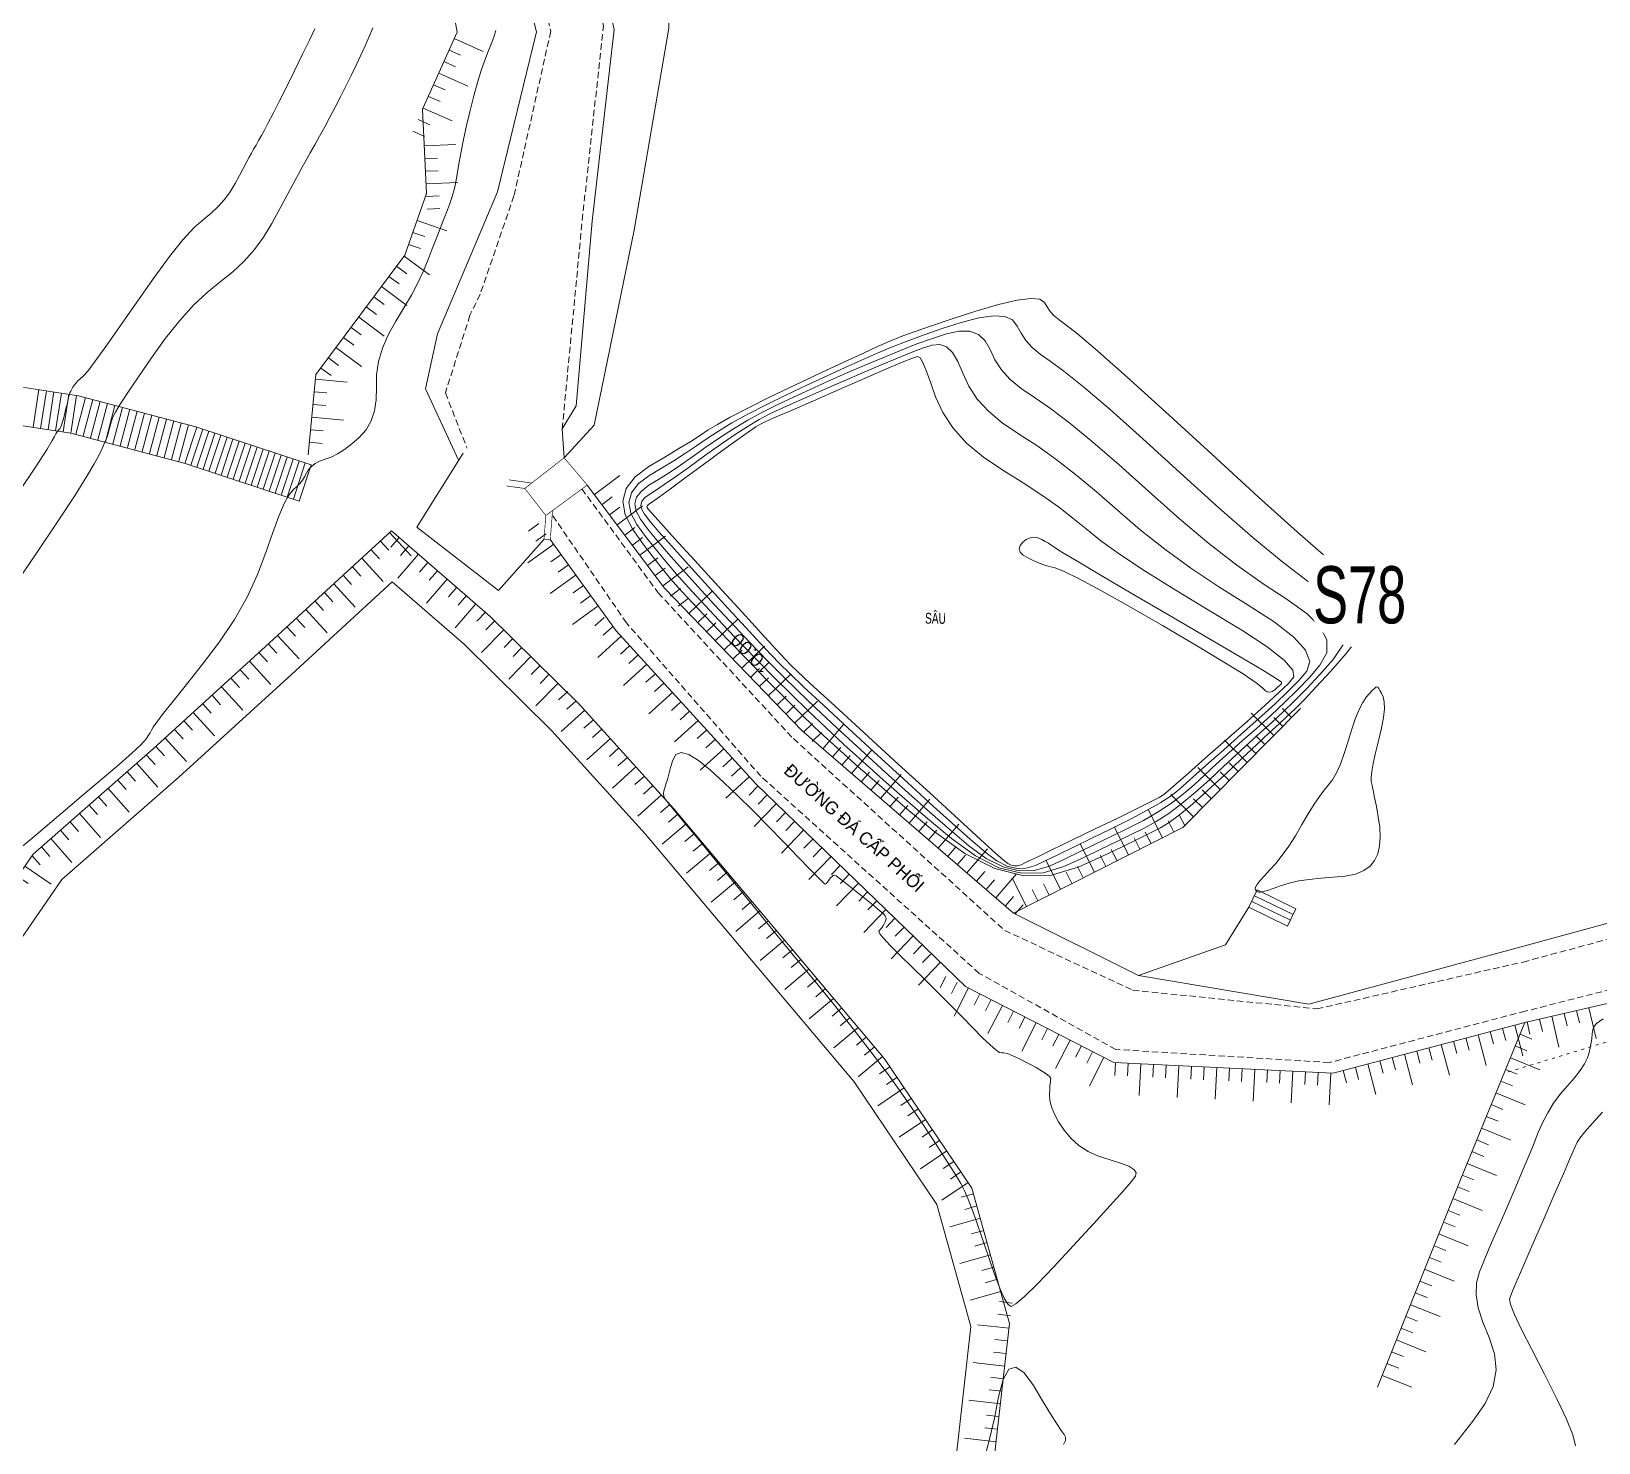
# Model space of a CAD drawing. Header units: inches. Extents: x 496359 to 501064, y 2374078 to 2377203.
# Drawn here: x 498694.6 to 498818.1, y 2376714.7 to 2376825.9 of the extents above; entities that cross this region are included whole.
import ezdxf
from ezdxf.enums import TextEntityAlignment as Align

# ---------------------------------------------------------------- set-up
doc = ezdxf.new("R2010")
doc.units = ezdxf.units.IN
doc.header["$MEASUREMENT"] = 0
doc.linetypes.add('ACAD_ISO03W100', pattern=[30, 12, -18])
doc.linetypes.add('DASHED', pattern=[0.75, 0.5, -0.25])
for name, color, linetype in [('chu', 6, 'Continuous'), ('MANH', 147, 'Continuous'), ('NOI', 2, 'Continuous'), ('tl', 8, 'Continuous')]:
    doc.layers.add(name, color=color, linetype=linetype)
for name, color, linetype, lineweight in [('EG Text2', 7, 'Continuous', 18), ('ISO', 252, 'Continuous', 20), ('LC Net manh', 239, 'Continuous', 5), ('manh1', 67, 'Continuous', 13)]:
    doc.layers.add(name, color=color, linetype=linetype, lineweight=lineweight)
doc.styles.add('EG Hai', font='')
doc.styles.get("Standard").update_dxf_attribs({"font": 'vnsimli.shx', "height": 2})
doc.styles.add('style1', font='')
doc.styles.get('EG Hai').set_extended_font_data('.VnArial NarrowH')
doc.styles.get('style1').set_extended_font_data('.VnAvantH')

# ---------------------------------------------------------------- blocks, each defined once
blk = doc.blocks.new('t2')
at = {"layer": 'tl', "color": 250, "lineweight": 0}
for p, q in [((-2, 0), (-2, -1)), ((-1, 0), (-1, -1)), ((0, 0), (0, -2.5))]:
    blk.add_line(p, q, dxfattribs=at)
blk = doc.blocks.new('t1')
at = {"layer": 'tl', "color": 250, "lineweight": 0}
for p, q in [((0, 0), (0, 2.5)), ((-2, 0), (-2, 1)), ((-1, 0), (-1, 1))]:
    blk.add_line(p, q, dxfattribs=at)
blk = doc.blocks.new('Nền HT mới')
at = {"layer": 'MANH', "color": 31, "linetype": 'DASHED', "lineweight": 0, "elevation": -28.38}
for points in [[(299, 642.9), (303.47, 626.63), (309.25, 604.17), (314.24, 594.73), (327.43, 586.65), (338.65, 576.94), (346.6, 561.47), (350.23, 545.17), (347.33, 532.19), (344.67, 524.45), (343.86, 522.78), (341.92, 516.66), (343.64, 512.3)], [(351.13, 513.82), (351.13, 513.82), (352.71, 530.28), (354.38, 545.57), (350.55, 563.61), (342.14, 579.57), (330.27, 590.22), (318.5, 597.36), (313.23, 606.26), (307.38, 628.61), (303.97, 643.19)], [(352.68, 509.09), (358.7, 500.9), (369.35, 489.41), (386.02, 474.28), (396.11, 469.58), (410.62, 468.11), (426.87, 471.8), (441.33, 475.7), (454.66, 478.61), (467.31, 480.79), (477.19, 479.81), (490.81, 474.83), (494.58, 472.91)], [(491.88, 469.94), (488.74, 470.83), (476.1, 476.05), (467.31, 476.98), (455.53, 475.14), (442.52, 471.86), (427.04, 467.93), (411.59, 463.88), (394.76, 464.91), (384.01, 470.91), (366.79, 486.44), (356.2, 498.53), (350.35, 507.03)]]:
    blk.add_lwpolyline(points, dxfattribs=at)
at = {"layer": 'MANH', "lineweight": 0, "elevation": -28.38}
for points in [[(351.13, 513.82), (352.23, 515.64), (353.49, 530.2), (355.22, 545.32), (351.03, 563.87), (342.59, 580.1), (330.57, 590.83), (319.16, 598.22), (314.41, 605.88), (313.49, 605.83)], [(351.28, 511.55), (353.65, 514.13), (356.8, 529.48), (359.54, 545.41), (359.34, 565.33), (347.51, 583.8), (340.69, 590.73), (333.16, 593.16), (321.77, 599.01), (316.73, 605.57), (314.41, 605.88)], [(342.97, 511.32), (340.35, 516.99), (341.29, 521.32), (346.03, 532.52), (349.11, 545.12), (345.07, 561.02), (337.19, 575.8), (327.11, 584.52), (313.16, 593.72)], [(331.11, 511.78), (331.72, 518.11), (338.73, 527.53), (340.43, 532.37), (340.13, 539.02), (342.84, 545.09), (341.94, 550.19)], [(331.35, 510.98), (322.26, 513.99), (313, 516.44), (297.6, 518.79)], [(309.43, 513.95), (309.88, 516.92)], [(310.02, 513.86), (310.47, 516.83)], [(310.61, 513.77), (311.06, 516.74)], [(311.2, 513.68), (311.66, 516.65)], [(311.8, 513.59), (312.25, 516.56)], [(312.39, 513.5), (312.84, 516.46)], [(330.41, 508.13), (321.4, 511.11), (312.39, 513.5), (297.15, 515.83)], [(312.8, 513.42), (313.56, 516.29)], [(313.38, 513.27), (314.14, 516.14)], [(313.96, 513.12), (314.72, 515.99)], [(314.54, 512.96), (315.3, 515.83)], [(315.12, 512.81), (315.88, 515.68)], [(315.7, 512.65), (316.46, 515.52)], [(316.28, 512.5), (317.04, 515.37)], [(316.86, 512.35), (317.62, 515.22)], [(317.44, 512.19), (318.2, 515.06)], [(318.02, 512.04), (318.78, 514.91)], [(318.6, 511.89), (319.36, 514.76)], [(319.18, 511.73), (319.94, 514.6)], [(319.76, 511.58), (320.52, 514.45)], [(320.34, 511.42), (321.1, 514.29)], [(320.92, 511.27), (321.68, 514.14)], [(322.33, 513.96), (321.39, 511.11)], [(322.81, 513.8), (321.87, 510.96)], [(323.28, 513.65), (322.34, 510.8)], [(323.76, 513.49), (322.82, 510.64)], [(324.23, 513.33), (323.29, 510.49)], [(324.71, 513.18), (323.77, 510.33)], [(325.18, 513.02), (324.24, 510.17)], [(325.66, 512.86), (324.72, 510.01)], [(326.13, 512.71), (325.19, 509.86)], [(351.28, 511.55), (351.13, 513.82)], [(326.61, 512.55), (325.67, 509.7)], [(327.08, 512.39), (326.14, 509.54)], [(327.56, 512.24), (326.61, 509.39)], [(328.03, 512.08), (327.09, 509.23)], [(328.51, 511.92), (327.56, 509.07)], [(328.98, 511.76), (328.04, 508.92)], [(329.46, 511.61), (328.51, 508.76)], [(349.7, 505.14), (346.12, 501.09), (339.68, 506.09), (343.33, 511.9)], [(329.93, 511.45), (328.99, 508.6)], [(330.41, 511.29), (329.46, 508.45)], [(330.88, 511.14), (329.94, 508.29)], [(331.35, 510.98), (330.41, 508.13)], [(409.33, 491.79), (400.05, 482.41), (386.7, 475.66), (370.01, 490.04), (359.19, 501.28), (353.11, 509.4)], [(350.19, 505.1), (355.38, 497.92), (366.41, 485.82), (382.92, 469.88), (394.61, 463.87), (411.9, 463.05), (427, 467.04), (442.96, 470.71), (455.8, 474.26), (467.41, 476.14), (475.74, 475.74), (486.41, 470.95), (489.86, 469.61)], [(494.65, 474.52), (491.28, 475.7), (477.65, 480.54), (467.17, 481.55), (454.41, 479.34), (441.28, 476.96), (426.73, 473.01), (409.99, 468.49), (396.56, 470.74), (386.7, 475.66)], [(405.26, 476.13), (405.92, 477.48)], [(405.7, 477.03), (408.75, 475.54)], [(405.92, 477.48), (408.97, 475.99)], [(405.26, 476.13), (403.42, 473.15), (396.56, 470.74)], [(405.26, 476.13), (408.31, 474.64)], [(405.48, 476.58), (408.53, 475.09)], [(408.31, 474.64), (408.97, 475.99)], [(427, 467.04), (421.96, 454.72), (418.49, 446.04), (415.4, 438.29)]]:
    blk.add_lwpolyline(points, dxfattribs=at)
blk.add_lwpolyline([(348.18, 509.13, 0.05, 0.05, 0), (346.73, 509.33, 0, 0, 0), (343.33, 511.9, 0, 0, 0), (343.64, 512.3, 0, 0, 0), (346.93, 509.81, 0.05, 0.05, 0), (348.72, 509.56, 0.05, 0.05, 0)], format="xyseb", dxfattribs=at)
at = {"layer": 'MANH', "lineweight": 0, "const_width": 0.05, "elevation": -28.38}
for points in [[(349.84, 507), (348.18, 509.13), (351.28, 511.55), (353.11, 509.4), (349.84, 507)], [(349.84, 507), (349.7, 505.14)], [(350.37, 507.39), (350.19, 505.1)], [(349.7, 505.14), (350.19, 505.1)]]:
    blk.add_lwpolyline(points, dxfattribs=at)
at = {"layer": 'MANH', "color": 2, "lineweight": 0, "elevation": -28.38}
for points in [[(303.16, 471.21), (309.43, 480.31), (318.9, 488.61), (327.75, 496.68), (337.67, 505.8), (345.46, 499.05), (352.47, 492.14), (359.93, 483.88), (368.39, 473.85), (376.54, 464.16), (383.43, 453.97), (386.4, 443.31), (385.05, 431.55)], [(305.49, 469.31), (311.69, 478.3), (320.9, 486.37), (329.78, 494.46), (337.73, 501.78), (343.43, 496.84), (350.3, 490.06), (357.67, 481.91), (366.09, 471.92), (374.14, 462.35), (380.67, 452.69), (383.35, 443.07), (382.12, 432.3)]]:
    blk.add_lwpolyline(points, dxfattribs=at)
at = {"layer": 'MANH', "linetype": 'ACAD_ISO03W100', "lineweight": 0, "ltscale": 0.02, "elevation": -28.38}
blk.add_lwpolyline([(485.04, 468.17), (480.23, 470.54), (472.52, 472.61), (467.25, 473.96), (455.77, 472.34), (425.36, 463.03)], dxfattribs=at)
at = {"layer": 'manh1', "color": 1, "lineweight": 0, "elevation": -28.38}
for points in [[(345.91, 545.22), (345.75, 544.71), (345.54, 544.16), (345.3, 543.57), (345.03, 542.89), (344.75, 542.08), (344.46, 541.14), (344.17, 540.08), (343.87, 538.91), (343.59, 537.73), (343.35, 536.65), (343.16, 535.68), (343, 534.84), (342.88, 534.1), (342.77, 533.43), (342.63, 532.78), (342.46, 532.14), (342.25, 531.51), (342.02, 530.88), (341.76, 530.24), (341.49, 529.54), (341.2, 528.8), (340.89, 528.01), (340.57, 527.17), (340.2, 526.28), (339.76, 525.35), (339.25, 524.38), (338.66, 523.36), (338.02, 522.31), (337.42, 521.25), (336.96, 520.19), (336.65, 519.14), (336.5, 518.1), (336.48, 517.08), (336.47, 516.12), (336.34, 515.24), (336.07, 514.45), (335.67, 513.76), (335.13, 513.15), (334.55, 512.64), (333.97, 512.21), (333.43, 511.87), (332.92, 511.61), (332.44, 511.43), (332.01, 511.27), (331.65, 511.09), (331.36, 510.87), (331.14, 510.62), (330.98, 510.34), (330.83, 510.06), (330.66, 509.78), (330.46, 509.52), (330.21, 509.28), (329.93, 509.03), (329.6, 508.63), (329.22, 507.94), (328.8, 506.95), (328.32, 505.66), (327.78, 504.08), (327.12, 502.34), (326.29, 500.57), (325.29, 498.8), (324.11, 497.03), (322.79, 495.28), (321.52, 493.69), (320.48, 492.38), (319.69, 491.39), (319.18, 490.71), (318.9, 490.31), (318.76, 490.08), (318.65, 489.88), (318.52, 489.68), (318.4, 489.48), (318.23, 489.26), (317.89, 488.9), (317.24, 488.29), (316.23, 487.41), (314.88, 486.25), (313.22, 484.84), (311.42, 483.32), (309.66, 481.83), (307.97, 480.4)], [(331.64, 545.37), (331.21, 544.47), (330.67, 543.36), (330.03, 542.06), (329.39, 540.76), (328.82, 539.62), (328.35, 538.68), (327.96, 537.94), (327.66, 537.38), (327.42, 536.95), (327.2, 536.56), (327, 536.2), (326.81, 535.88), (326.65, 535.57), (326.46, 535.24), (326.25, 534.84), (325.99, 534.35), (325.69, 533.79), (325.35, 533.16), (324.96, 532.52), (324.51, 531.91), (324.02, 531.35), (323.47, 530.84), (322.86, 530.34), (322.13, 529.69), (321.24, 528.72), (320.18, 527.41), (318.96, 525.75), (317.59, 523.82), (316.27, 521.9), (315.17, 520.33), (314.32, 519.16), (313.73, 518.38), (313.37, 517.98), (313.14, 517.78), (312.96, 517.61), (312.81, 517.45), (312.68, 517.29), (312.57, 517.12), (312.48, 516.96), (312.4, 516.81), (312.33, 516.66), (312.28, 516.51), (312.24, 516.37), (312.2, 516.2), (312.15, 515.97), (312.08, 515.68), (311.99, 515.33), (311.89, 514.94), (311.79, 514.55), (311.69, 514.23), (311.61, 513.99), (311.53, 513.84), (311.46, 513.75), (311.38, 513.68), (311.3, 513.58), (311.21, 513.43), (311.1, 513.22), (310.94, 512.92), (310.53, 512.23), (309.67, 510.9), (308.33, 508.88)], [(433.14, 459.98), (432.33, 459.09), (431.74, 458.41), (431.35, 457.93), (431.14, 457.61), (430.95, 457.18), (430.59, 456.36), (430.06, 455.12), (429.33, 453.45), (428.45, 451.43), (427.57, 449.4), (426.84, 447.74), (426.31, 446.5), (425.96, 445.68), (425.81, 445.24), (425.88, 444.8), (426.19, 444.02), (426.75, 442.84), (427.55, 441.25), (428.55, 439.32), (429.54, 437.38), (430.3, 435.76), (430.78, 434.53), (430.99, 433.67)]]:
    blk.add_lwpolyline(points, dxfattribs=at)
at = {"layer": 'manh1', "lineweight": 0, "elevation": -28.38}
for points in [[(336.21, 545.44), (335.91, 544.75), (335.59, 544.03), (335.25, 543.29), (334.88, 542.5), (334.49, 541.69), (334.08, 540.84), (333.65, 540), (333.24, 539.18), (332.82, 538.39), (332.41, 537.63), (332.01, 536.9), (331.63, 536.22), (331.27, 535.59), (330.94, 535), (330.64, 534.46), (330.36, 533.96), (330.07, 533.42), (329.71, 532.76), (329.29, 531.97), (328.79, 531.05), (328.23, 530.01), (327.59, 528.95), (326.87, 527.96), (326.05, 527.04), (325.16, 526.2), (324.18, 525.42), (323.14, 524.59), (322.08, 523.57), (320.98, 522.37), (319.87, 520.97), (318.75, 519.42), (317.72, 517.92), (316.9, 516.7), (316.3, 515.77), (315.91, 515.15), (315.73, 514.8), (315.65, 514.6), (315.59, 514.39), (315.52, 514.15), (315.45, 513.88), (315.37, 513.56), (315.26, 513.2), (315.09, 512.78), (314.88, 512.29), (314.6, 511.73), (314.25, 511.06), (313.67, 510.09), (312.73, 508.6), (311.4, 506.58), (309.69, 504.02), (307.65, 501.01)], [(433.19, 467.33), (432.66, 466.96), (432.44, 466.69), (432.37, 466.48), (432.34, 466.3), (432.32, 466.15), (432.31, 466.02), (432.3, 465.9), (432.29, 465.77), (432.27, 465.58), (432.22, 465.34), (432.17, 465.04), (432.09, 464.67), (431.95, 464.25), (431.71, 463.78), (431.36, 463.26), (430.91, 462.68), (430.37, 462.05), (429.8, 461.38), (429.28, 460.67), (428.81, 459.92), (428.4, 459.13), (428.04, 458.3), (427.68, 457.4), (427.27, 456.4), (426.81, 455.29), (426.3, 454.09), (425.75, 452.8), (425.19, 451.51), (424.67, 450.32), (424.2, 449.24), (423.79, 448.27), (423.43, 447.39), (423.21, 446.52), (423.17, 445.58), (423.33, 444.54), (423.69, 443.41), (424.2, 442.2), (424.63, 440.93), (424.75, 439.65), (424.5, 438.34), (423.89, 437.01), (422.9, 435.6), (421.47, 433.77)], [(384.39, 432.59), (384.82, 434.19), (385.2, 435.85), (385.53, 437.52), (385.89, 438.9), (386.34, 439.7), (386.89, 439.88), (387.54, 439.43), (388.28, 438.42), (389, 437.21), (389.62, 436.19), (390.11, 435.41), (390.47, 434.88), (390.7, 434.57), (390.81, 434.36), (390.79, 434.1), (390.65, 433.77)]]:
    blk.add_lwpolyline(points, dxfattribs=at)
for points in [[(391.75, 521.32), (393.35, 519.96), (395.67, 517.9), (398.69, 515.16), (402.33, 511.83), (405.98, 508.48), (409.09, 505.69), (411.53, 503.56), (413.31, 502.08), (414.43, 501.21), (414.99, 500.57), (415.11, 499.77), (414.79, 498.76), (414.04, 497.53), (412.92, 496.12), (411.68, 494.71), (410.57, 493.49), (409.63, 492.5), (408.87, 491.73), (408.26, 491.15), (407.65, 490.59), (406.86, 489.87), (405.88, 488.95), (404.7, 487.84), (403.35, 486.56), (402, 485.31), (400.8, 484.24), (399.79, 483.41), (398.97, 482.79), (398.29, 482.38), (397.56, 482.01), (396.56, 481.52), (395.27, 480.89), (393.67, 480.12), (391.79, 479.27), (389.71, 478.65), (387.52, 478.6), (385.24, 479.17), (382.87, 480.36), (380.44, 482.1), (378.14, 484.02), (376.13, 485.75), (374.44, 487.22), (373.08, 488.42), (372.01, 489.39), (371.02, 490.32), (369.92, 491.38), (368.67, 492.62), (367.27, 494.03), (365.75, 495.59), (364.26, 497.12), (362.96, 498.48), (361.87, 499.62), (360.98, 500.56), (360.29, 501.31), (359.67, 502.01), (359.01, 502.81), (358.29, 503.72), (357.51, 504.75), (356.71, 505.89), (356.1, 507.04), (355.91, 508.12), (356.16, 509.13), (356.87, 510.04), (357.97, 510.87), (359.21, 511.61), (360.32, 512.27), (361.26, 512.84), (362.02, 513.32), (362.64, 513.74), (363.36, 514.18), (364.38, 514.75), (365.76, 515.47), (367.48, 516.32), (369.51, 517.29), (371.56, 518.26), (373.34, 519.09), (374.82, 519.78), (375.99, 520.31), (376.89, 520.71), (377.77, 521.07), (378.88, 521.48), (380.25, 521.95), (381.88, 522.5), (383.73, 523.1), (385.53, 523.62), (386.99, 523.97), (388.08, 524.11), (388.79, 524.04), (389.15, 523.79), (389.35, 523.44), (389.59, 523.09), (389.9, 522.75), (390.3, 522.42), (390.82, 522.04)], [(389.61, 515.44), (391.14, 514.28), (392.95, 512.79), (395.04, 510.98), (397.38, 508.88), (399.79, 506.74), (402.11, 504.79), (404.31, 503.08), (406.37, 501.61), (408.28, 500.37), (409.84, 499.26), (410.9, 498.2), (411.41, 497.18), (411.39, 496.18), (410.86, 495.2), (410.03, 494.23), (409.08, 493.25), (408.07, 492.25), (406.99, 491.24), (405.86, 490.22), (404.73, 489.23), (403.67, 488.28), (402.69, 487.39), (401.79, 486.56), (400.95, 485.78), (400.09, 485.05), (399.15, 484.33), (398.1, 483.64), (396.94, 482.97), (395.69, 482.33), (394.41, 481.7), (393.14, 481.08), (391.91, 480.48), (390.72, 479.9), (389.55, 479.37), (388.37, 479.02), (387.15, 478.99), (385.88, 479.31), (384.56, 479.97), (383.18, 480.97), (381.71, 482.21), (380.13, 483.6), (378.42, 485.12), (376.59, 486.77), (374.66, 488.53), (372.79, 490.26), (371.12, 491.82), (369.68, 493.2), (368.46, 494.38), (367.44, 495.4), (366.49, 496.39), (365.47, 497.47), (364.35, 498.66), (363.14, 499.97), (361.86, 501.37), (360.61, 502.75), (359.52, 503.99), (358.6, 505.06), (357.86, 505.96), (357.31, 506.7), (356.97, 507.33), (356.86, 507.91), (356.99, 508.44), (357.37, 508.93), (357.97, 509.38), (358.72, 509.85), (359.56, 510.37), (360.46, 510.97), (361.43, 511.64), (362.45, 512.38), (363.53, 513.13), (364.64, 513.84), (365.77, 514.52), (366.93, 515.15), (368.13, 515.75), (369.37, 516.33), (370.67, 516.93), (372.03, 517.55), (373.46, 518.18), (374.93, 518.82), (376.4, 519.44), (377.79, 520.01), (379.09, 520.52), (380.31, 520.96), (381.43, 521.32), (382.43, 521.53), (383.27, 521.52), (383.95, 521.27), (384.47, 520.78), (384.86, 520.08), (385.24, 519.27), (385.77, 518.49), (386.45, 517.73), (387.31, 517.01), (388.35, 516.3)], [(380.89, 520.48), (381.42, 520.29), (381.89, 519.85), (382.32, 519.15), (382.71, 518.22), (383.19, 517.19), (383.85, 516.18), (384.73, 515.22), (385.82, 514.31), (387.11, 513.43), (388.54, 512.51), (390.04, 511.45), (391.6, 510.24), (393.22, 508.89), (394.9, 507.41), (396.69, 505.87), (398.62, 504.34), (400.69, 502.84), (402.9, 501.37), (405.2, 499.94), (407.26, 498.61), (408.79, 497.42), (409.72, 496.38), (410.06, 495.5), (409.83, 494.74), (409.2, 493.99), (408.34, 493.13), (407.29, 492.13), (406.05, 491), (404.66, 489.76), (403.27, 488.54), (402.08, 487.49), (401.1, 486.61), (400.33, 485.92), (399.75, 485.39), (399.14, 484.91), (398.32, 484.38), (397.25, 483.76), (395.93, 483.06), (394.4, 482.3), (392.83, 481.54), (391.44, 480.86), (390.24, 480.28), (389.24, 479.8), (388.43, 479.42), (387.7, 479.2), (386.97, 479.18), (386.2, 479.37), (385.4, 479.78), (384.55, 480.4), (383.5, 481.3), (382.13, 482.52), (380.41, 484.07), (378.34, 485.95), (375.99, 488.1), (373.68, 490.23), (371.72, 492.04), (370.18, 493.48), (369.05, 494.56), (368.28, 495.31), (367.6, 496.02), (366.72, 496.96), (365.6, 498.18), (364.22, 499.67), (362.64, 501.41), (361.08, 503.12), (359.77, 504.58), (358.76, 505.72), (358.04, 506.56), (357.61, 507.11), (357.4, 507.48), (357.33, 507.81), (357.41, 508.1), (357.62, 508.38), (357.97, 508.64), (358.48, 508.96), (359.18, 509.43), (360.06, 510.04), (361.13, 510.81), (362.36, 511.7), (363.62, 512.6), (364.76, 513.38), (365.78, 514.04), (366.66, 514.57), (367.44, 514.98), (368.28, 515.37), (369.33, 515.85), (370.64, 516.43), (372.19, 517.11), (373.95, 517.88), (375.71, 518.63), (377.24, 519.28), (378.51, 519.8), (379.53, 520.19), (380.29, 520.43)], [(387.47, 509.57), (388.93, 508.61), (390.24, 507.69), (391.39, 506.8), (392.43, 505.94), (393.59, 504.99), (395.13, 503.89), (397.08, 502.6), (399.44, 501.13), (402.12, 499.52), (404.69, 497.96), (406.69, 496.64), (408.04, 495.59), (408.73, 494.82), (408.8, 494.28), (408.37, 493.75), (407.6, 493.01), (406.51, 492.01), (405.11, 490.76), (403.45, 489.3), (401.82, 487.86), (400.49, 486.69), (399.51, 485.83), (398.88, 485.28), (398.55, 485), (398.19, 484.78), (397.5, 484.42), (396.41, 483.88), (394.92, 483.15), (393.1, 482.27), (391.26, 481.38), (389.73, 480.64), (388.56, 480.07), (387.76, 479.69), (387.31, 479.47), (387.03, 479.39), (386.78, 479.38), (386.53, 479.44), (386.25, 479.58), (385.92, 479.84), (385.29, 480.39), (384.13, 481.44), (382.39, 483.03), (380.1, 485.13), (377.32, 487.67), (374.57, 490.2), (372.33, 492.26), (370.68, 493.77), (369.64, 494.74), (369.13, 495.22), (368.72, 495.66), (367.98, 496.46), (366.84, 497.7), (365.31, 499.38), (363.42, 501.44), (361.55, 503.49), (360.02, 505.17), (358.91, 506.39), (358.21, 507.16), (357.91, 507.51), (357.83, 507.63), (357.81, 507.7), (357.82, 507.76), (357.87, 507.82), (357.97, 507.89), (358.24, 508.08), (358.8, 508.48), (359.66, 509.11), (360.83, 509.97), (362.27, 511.02), (363.7, 512.07), (364.89, 512.93), (365.78, 513.57), (366.38, 513.98), (366.75, 514.2), (367.18, 514.41), (368, 514.77), (369.25, 515.31), (370.93, 516.04), (372.97, 516.94), (375.02, 517.82), (376.7, 518.55), (377.94, 519.08), (378.74, 519.41), (379.14, 519.54), (379.34, 519.44), (379.56, 519.07), (379.83, 518.43), (380.16, 517.52), (380.56, 516.36), (381.13, 515.11), (381.94, 513.88), (383.01, 512.71), (384.33, 511.61), (385.87, 510.56)], [(390.5, 504.12), (391.64, 503.44), (393.47, 502.36), (395.97, 500.89), (399.05, 499.1), (402.11, 497.3), (404.58, 495.85), (406.35, 494.8), (407.42, 494.14), (407.82, 493.86), (407.84, 493.77), (407.77, 493.68), (407.65, 493.57), (407.49, 493.43), (407.3, 493.27), (407.09, 493.13), (406.9, 493.07), (406.71, 493.09), (406.53, 493.2), (406.32, 493.41), (405.82, 493.81), (404.8, 494.51), (403.21, 495.5), (401.07, 496.79), (398.45, 498.33), (395.8, 499.86), (393.59, 501.1), (391.88, 502.01), (390.69, 502.59), (389.98, 502.87), (389.52, 502.99), (389.1, 503.11), (388.68, 503.26), (388.25, 503.44), (387.82, 503.65), (387.46, 503.88), (387.24, 504.12), (387.16, 504.37), (387.23, 504.63), (387.43, 504.89), (387.71, 505.11), (388.01, 505.25), (388.31, 505.29), (388.62, 505.25), (388.93, 505.12), (389.21, 504.96), (389.45, 504.81), (389.65, 504.68), (389.81, 504.57), (390, 504.44)], [(415.71, 493), (415.59, 493.21), (415.49, 493.37), (415.41, 493.46), (415.35, 493.49), (415.27, 493.46), (415.15, 493.36), (414.98, 493.2), (414.77, 492.97), (414.51, 492.67), (414.23, 492.27), (413.94, 491.72), (413.65, 491.02), (413.36, 490.17), (413.07, 489.21), (412.78, 488.24), (412.48, 487.4), (412.17, 486.71), (411.86, 486.17), (411.54, 485.76), (411.2, 485.36), (410.82, 484.86), (410.4, 484.24), (409.94, 483.49), (409.44, 482.63), (408.92, 481.75), (408.4, 480.94), (407.89, 480.22), (407.38, 479.58), (406.89, 479.03), (406.45, 478.57), (406.12, 478.19), (405.89, 477.9), (405.77, 477.69), (405.75, 477.56), (405.79, 477.48), (405.84, 477.42), (405.89, 477.37), (405.95, 477.33), (406.02, 477.3), (406.15, 477.3), (406.38, 477.35), (406.73, 477.45), (407.18, 477.61), (407.75, 477.81), (408.42, 478.01), (409.18, 478.19), (410.01, 478.32), (410.93, 478.42), (411.91, 478.48), (412.85, 478.57), (413.66, 478.74), (414.31, 479.01), (414.82, 479.36), (415.17, 479.8), (415.41, 480.33), (415.55, 480.95), (415.6, 481.65), (415.57, 482.42), (415.45, 483.26), (415.31, 484.07), (415.17, 484.76), (415.06, 485.31), (414.97, 485.73), (414.9, 486.03), (414.89, 486.35), (414.94, 486.82), (415.05, 487.46), (415.24, 488.28), (415.48, 489.25), (415.72, 490.23), (415.87, 491.08), (415.95, 491.77), (415.93, 492.32), (415.84, 492.71)], [(385.61, 464.68), (385.31, 464.88), (384.86, 465.27), (384.27, 465.84), (383.53, 466.59), (382.68, 467.46), (381.77, 468.38), (380.8, 469.35), (379.77, 470.36), (378.71, 471.39), (377.74, 472.34), (376.99, 473.1), (376.46, 473.67), (376.17, 474.03), (376.1, 474.2), (376.15, 474.29), (376.23, 474.38), (376.32, 474.49), (376.41, 474.63), (376.51, 474.8), (376.59, 474.97), (376.65, 475.11), (376.67, 475.24), (376.65, 475.35), (376.6, 475.45), (376.45, 475.59), (376.18, 475.83), (375.77, 476.17), (375.23, 476.62), (374.57, 477.15), (373.91, 477.68), (373.37, 478.1), (372.97, 478.41), (372.72, 478.59), (372.59, 478.66), (372.53, 478.66), (372.47, 478.62), (372.4, 478.55), (372.31, 478.46), (372.21, 478.33), (372.12, 478.21), (372.04, 478.1), (371.97, 478.02), (371.93, 477.96), (371.87, 477.95), (371.7, 478.08), (371.3, 478.47), (370.64, 479.13), (369.74, 480.06), (368.6, 481.24), (367.36, 482.52), (366.15, 483.74), (364.98, 484.89), (363.87, 485.96), (362.82, 486.93), (361.88, 487.7), (361.11, 488.17), (360.52, 488.32), (360.1, 488.16), (359.84, 487.71), (359.68, 487.14), (359.54, 486.62), (359.42, 486.18), (359.31, 485.82), (359.21, 485.54), (359.15, 485.3), (359.12, 485.09), (359.15, 484.88), (359.22, 484.69), (359.34, 484.51), (359.47, 484.34), (359.6, 484.19), (359.71, 484.06), (359.82, 483.94), (359.93, 483.8), (360.21, 483.47), (360.8, 482.76), (361.71, 481.66), (362.95, 480.15), (364.49, 478.27), (366.18, 476.22), (367.85, 474.18), (369.48, 472.19), (371.06, 470.26), (372.59, 468.39), (374.07, 466.54), (375.49, 464.71), (376.84, 462.9), (378.13, 461.1), (379.35, 459.33), (380.43, 457.7), (381.33, 456.32), (382.03, 455.2), (382.54, 454.35), (382.87, 453.71), (383.14, 453.1), (383.45, 452.3), (383.81, 451.27), (384.24, 450.03), (384.73, 448.6), (385.2, 447.21), (385.62, 446.1), (385.98, 445.3), (386.27, 444.81), (386.52, 444.66), (386.9, 444.85), (387.57, 445.44), (388.56, 446.41), (389.87, 447.77), (391.44, 449.46), (393.02, 451.17), (394.32, 452.6), (395.31, 453.71), (395.97, 454.47), (396.31, 454.93), (396.37, 455.21), (396.19, 455.46), (395.79, 455.71), (395.15, 455.96), (394.31, 456.21), (393.41, 456.5), (392.58, 456.88), (391.85, 457.35), (391.22, 457.91), (390.69, 458.55), (390.26, 459.21), (389.93, 459.82), (389.71, 460.38), (389.58, 460.89), (389.54, 461.35), (389.56, 461.74), (389.58, 462.06), (389.61, 462.32), (389.63, 462.5), (389.64, 462.63), (389.58, 462.76), (389.37, 462.93), (389, 463.17), (388.49, 463.48), (387.84, 463.83), (387.18, 464.16), (386.64, 464.42), (386.22, 464.58), (385.95, 464.64), (385.78, 464.64)]]:
    blk.add_lwpolyline(points, close=True, dxfattribs=at)
at = {"layer": 'manh1', "color": 1, "lineweight": 0, "elevation": -28.38}
blk.add_lwpolyline([(383.98, 522.58), (385.13, 522.74), (386.01, 522.69), (386.63, 522.41), (387, 521.93), (387.3, 521.36), (387.68, 520.79), (388.18, 520.24), (388.81, 519.72), (389.59, 519.17), (390.68, 518.38), (392.25, 517.12), (394.31, 515.35), (396.87, 513.07), (399.85, 510.35), (402.89, 507.61), (405.6, 505.24), (407.92, 503.32), (409.84, 501.85), (411.35, 500.79), (412.42, 499.91), (413, 498.99), (413.1, 497.97), (412.72, 496.86), (411.89, 495.66), (410.85, 494.47), (409.82, 493.37), (408.85, 492.38), (407.93, 491.49), (407.06, 490.69), (406.19, 489.91), (405.27, 489.07), (404.29, 488.17), (403.24, 487.2), (402.15, 486.17), (401.05, 485.18), (399.98, 484.29), (398.95, 483.52), (397.96, 482.88), (396.99, 482.35), (395.98, 481.85), (394.85, 481.3), (393.59, 480.69), (392.19, 480.01), (390.67, 479.32), (389.04, 478.84), (387.33, 478.8), (385.56, 479.24), (383.71, 480.17), (381.81, 481.53), (379.93, 483.11), (378.13, 484.67), (376.43, 486.17), (374.84, 487.6), (373.33, 488.96), (371.91, 490.29), (370.52, 491.6), (369.17, 492.91), (367.87, 494.21), (366.6, 495.49), (365.38, 496.76), (364.22, 497.97), (363.11, 499.14), (362.06, 500.26), (361.07, 501.34), (360.14, 502.38), (359.27, 503.4), (358.45, 504.39), (357.69, 505.35), (357.01, 506.29), (356.53, 507.19), (356.38, 508.02), (356.58, 508.79), (357.12, 509.49), (357.97, 510.13), (358.97, 510.73), (359.94, 511.32), (360.86, 511.9), (361.72, 512.48), (362.55, 513.06), (363.44, 513.65), (364.51, 514.3), (365.76, 514.99), (367.21, 515.73), (368.82, 516.52), (370.46, 517.29), (372.01, 518.01), (373.43, 518.66), (374.72, 519.24), (375.91, 519.77), (377.08, 520.26), (378.33, 520.74), (379.67, 521.24), (381.09, 521.73), (382.58, 522.21)], close=True, dxfattribs=at)
at = {"layer": 'NOI', "lineweight": 0}
for name, p, rotation in [('t2', (342.62, 544.6, -12.86), 65.98154874074456), ('t2', (341.4, 541.86, -12.86), 65.98154874074456), ('t2', (340.18, 539.12, -12.86), 65.98154874074456), ('t2', (340.26, 536.13, -12.86), 92.59122989026758), ('t2', (340.4, 533.14, -12.86), 92.59122989026758), ('t2', (339.69, 530.26, -12.86), 70.628755770895), ('t2', (338.67, 527.45, -12.86), 53.35454179649491), ('t2', (336.88, 525.04, -12.86), 53.35454179649491), ('t2', (335.09, 522.63, -12.86), 53.35454179649491), ('t2', (333.3, 520.23, -12.86), 53.35454179649491), ('t2', (331.69, 517.75, -12.86), 84.46696196295404), ('t2', (331.4, 514.76, -12.86), 84.46696196295404), ('t2', (353.67, 508.66, -28.38), 126.8315213754463), ('t2', (355.46, 506.26, -28.38), 126.8315213754463), ('t2', (337.53, 505.67, -28.38), 42.60453815084961), ('t2', (350.46, 504.74, -28.38), 305.8667437285261), ('t2', (357.26, 503.86, -28.38), 126.8315213754463), ('t2', (339.8, 503.96, -28.38), 319.0902461971072), ('t2', (335.33, 503.64, -28.38), 42.60453815084961), ('t2', (342.06, 501.99, -28.38), 319.0902461971072), ('t2', (352.22, 502.31, -28.38), 305.8667437285261), ('t2', (359.06, 501.45, -28.38), 126.8315213754463), ('t2', (333.12, 501.61, -28.38), 42.60453815084961), ('t2', (344.33, 500.03, -28.38), 319.0902461971072), ('t2', (353.97, 499.87, -28.38), 305.8667437285261), ('t2', (361.12, 499.28, -28.38), 133.9272096305409), ('t2', (330.91, 499.58, -28.38), 42.60453815084961), ('t2', (346.53, 497.99, -28.38), 315.4032671378015), ('t2', (355.78, 497.49, -28.38), 312.3188899815154), ('t2', (363.2, 497.12, -28.38), 133.9272096305409), ('t2', (328.7, 497.55, -28.38), 42.60453815084961), ('t2', (348.67, 495.89, -28.38), 315.4032671378015), ('t2', (357.8, 495.27, -28.38), 312.3188899815154), ('t2', (365.28, 494.96, -28.38), 133.9272096305409), ('t2', (326.49, 495.52, -28.38), 42.36245829782234), ('t2', (350.81, 493.78, -28.38), 315.4032671378015), ('t2', (359.82, 493.05, -28.38), 312.3188899815154), ('t2', (367.37, 492.79, -28.38), 133.9272096305409), ('t2', (324.27, 493.5, -28.38), 42.36245829782234), ('t2', (352.91, 491.65, -28.38), 312.089247603761), ('t2', (361.84, 490.83, -28.38), 312.3188899815154), ('t2', (369.45, 490.63, -28.38), 133.9272096305409), ('t2', (407.22, 489.66, -28.38), 225.2936154133787), ('t2', (322.05, 491.48, -28.38), 42.36245829782234), ('t2', (354.93, 489.42, -28.38), 312.089247603761), ('t2', (371.67, 488.62, -28.38), 139.2364627410111), ('t2', (405.11, 487.52, -28.38), 225.2936154133787), ('t2', (319.84, 489.46, -28.38), 42.36245829782234), ('t2', (363.86, 488.61, -28.38), 312.3188899815154), ('t2', (356.94, 487.19, -28.38), 312.089247603761), ('t2', (373.94, 486.66, -28.38), 139.2364627410111), ('t2', (403, 485.39, -28.38), 225.2936154133787), ('t2', (317.6, 487.46, -28.38), 41.22264237899543), ('t2', (365.88, 486.39, -28.38), 312.3188899815154), ('t2', (358.95, 484.97, -28.38), 312.089247603761), ('t2', (368, 484.28, -28.38), 316.0131978443516), ('t2', (376.21, 484.7, -28.38), 139.2364627410111), ('t2', (400.89, 483.26, -28.38), 225.2936154133787), ('t2', (315.34, 485.49, -28.38), 41.22264237899543), ('t2', (378.48, 482.74, -28.38), 139.2364627410111), ('t2', (398.44, 481.6, -28.38), 206.7997422577855), ('t2', (313.09, 483.51, -28.38), 41.22264237899543), ('t2', (360.92, 482.71, -28.38), 310.1309855370049), ('t2', (370.16, 482.19, -28.38), 316.0131978443516), ('t2', (395.76, 480.24, -28.38), 206.7997422577855), ('t2', (362.85, 480.41, -28.38), 310.1309855370049), ('t2', (380.76, 480.78, -28.38), 139.2364627410111), ('t2', (393.08, 478.89, -28.38), 206.7997422577855), ('t2', (310.83, 481.53, -28.38), 41.22264237899543), ('t2', (372.32, 480.11, -28.38), 316.0131978443516), ('t2', (383.03, 478.83, -28.38), 139.2364627410111), ('t2', (390.41, 477.54, -28.38), 206.7997422577855), ('t2', (308.78, 479.37, -28.38), 55.42324371216195), ('t2', (364.79, 478.12, -28.38), 310.1309855370049), ('t2', (374.48, 478.03, -28.38), 316.0131978443516), ('t2', (385.3, 476.87, -28.38), 139.2364627410111), ('t2', (387.73, 476.18, -28.38), 206.7997422577855), ('t2', (366.72, 475.83, -28.38), 310.1309855370049), ('t2', (376.64, 475.94, -28.38), 316.0131978443516), ('t2', (368.65, 473.53, -28.38), 310.0810541963261), ('t2', (378.8, 473.86, -28.38), 316.0131978443516), ('t2', (380.95, 471.78, -28.38), 316.0131978443516), ('t2', (370.58, 471.24, -28.38), 310.0810541963261), ('t2', (372.52, 468.94, -28.38), 310.0810541963261), ('t2', (383.16, 469.76, -28.38), 332.8014951882424), ('t2', (385.83, 468.38, -28.38), 332.8014951882424), ('t2', (374.45, 466.65, -28.38), 310.0810541963261), ('t2', (388.49, 467.01, -28.38), 332.8014951882424), ('t2', (429.14, 467.53, -28.38), 12.94819500070598), ('t2', (432.06, 468.2, -28.38), 12.94819500070598), ('t2', (376.38, 464.35, -28.38), 310.0810541963261), ('t2', (391.16, 465.64, -28.38), 332.8014951882424), ('t2', (423.32, 466.07, -28.38), 14.80010636351112), ('t2', (426.22, 466.83, -28.38), 14.80010636351112), ('t1', (425.87, 464.26, -19.93), 247.7229021647103), ('t2', (393.83, 464.27, -28.38), 332.8014951882424), ('t2', (417.52, 464.53, -28.38), 14.80010636351112), ('t2', (420.42, 465.3, -28.38), 14.80010636351112), ('t2', (378.08, 461.88, -28.38), 304.0757503457709), ('t2', (396.73, 463.77, -28.38), 357.2768393409357), ('t2', (399.73, 463.62, -28.38), 357.2768393409357), ('t2', (402.73, 463.48, -28.38), 357.2768393409357), ('t2', (405.72, 463.34, -28.38), 357.2768393409357), ('t2', (408.72, 463.2, -28.38), 357.2768393409357), ('t2', (414.62, 463.77, -28.38), 14.80010636351112), ('t1', (424.73, 461.49, -19.93), 247.7229021647103), ('t2', (411.71, 463.05, -28.38), 357.2768393409357), ('t2', (379.76, 459.4, -28.38), 304.0757503457709), ('t1', (423.59, 458.71, -19.93), 247.7229021647103), ('t2', (381.44, 456.91, -28.38), 304.0757503457709), ('t1', (422.46, 455.93, -19.93), 247.7229021647103), ('t2', (383.12, 454.43, -28.38), 304.0757503457709), ('t1', (421.33, 453.15, -19.93), 248.2418308863202), ('t2', (384.09, 451.61, -28.38), 285.5597338757473), ('t1', (420.22, 450.37, -19.93), 248.2418308863202), ('t2', (384.89, 448.72, -28.38), 285.5597338757473), ('t1', (419.11, 447.58, -19.93), 248.2418308863202), ('t2', (385.7, 445.83, -28.38), 285.5597338757473), ('t1', (418, 444.79, -19.93), 248.2418308862115), ('t2', (386.36, 442.93, -28.38), 263.4598360732342), ('t1', (416.88, 442.01, -19.93), 248.2418308862115), ('t2', (386.01, 439.95, -28.38), 263.4598360732342), ('t1', (415.77, 439.22, -19.93), 248.2418308862115), ('t2', (385.67, 436.97, -28.38), 263.4598360732342), ('t2', (385.33, 433.99, -28.38), 263.4598360732342)]:
    blk.add_blockref(name, p, dxfattribs=dict(at, rotation=rotation))
at = {"layer": 'chu', "color": 6, "lineweight": 0, "style": 'style1', "width": 0.7}
blk.add_text('s©u', height=0.85, rotation=359.2672, dxfattribs=at).set_placement((379.73, 498.48, -28.38))
at = {"layer": 'chu', "color": 6, "lineweight": 0, "style": 'style1'}
blk.add_text('§¦êNG §¸ CÊP PHèI', height=1, rotation=317.988, dxfattribs=at).set_placement((368.52, 486.77, -38.61))
at = {"layer": 'manh1', "lineweight": 0}
blk.add_text('10.00', height=1, rotation=134.0499, dxfattribs=at).set_placement((366.02, 496.09, -28.38), align=Align.MIDDLE)

msp = doc.modelspace()

# ---------------------------------------------------------------- block references
at = {"layer": 'LC Net manh'}
msp.add_blockref('Nền HT mới', (498385.3, 2376280.77, 2.92), dxfattribs=at)

# ---------------------------------------------------------------- next in the draw order: wipeouts: each hides what was drawn before it
at = {"ltscale": 500}
msp.add_wipeout([(498796.37, 2376778.58), (498795.91, 2376779.13), (498795.66, 2376779.54), (498795.42, 2376780.03), (498795.25, 2376780.56), (498795.16, 2376781.05), (498795.13, 2376781.49), (498795.15, 2376782.02), (498795.21, 2376782.42), (498795.37, 2376783), (498795.49, 2376783.31), (498795.71, 2376783.74), (498795.98, 2376784.14), (498796.36, 2376784.58), (498796.76, 2376784.94), (498797.24, 2376785.25), (498797.69, 2376785.48), (498798.13, 2376785.64), (498798.52, 2376785.74), (498799.03, 2376785.81), (498799.46, 2376785.82), (498799.87, 2376785.8), (498800.41, 2376785.69), (498800.82, 2376785.57), (498801.21, 2376785.4), (498801.8, 2376785.06), (498802.06, 2376784.86), (498802.35, 2376784.59), (498802.61, 2376784.32), (498802.87, 2376783.97), (498803.12, 2376783.55), (498803.28, 2376783.21), (498803.41, 2376782.86), (498803.52, 2376782.41), (498803.58, 2376782.01), (498803.6, 2376781.43), (498803.54, 2376780.88), (498803.44, 2376780.44), (498803.33, 2376780.09), (498803.13, 2376779.65), (498802.91, 2376779.27), (498802.7, 2376778.98), (498802.37, 2376778.6), (498802.1, 2376778.36), (498801.7, 2376778.05), (498801.42, 2376777.88), (498801.17, 2376777.75), (498800.86, 2376777.62), (498800.51, 2376777.51), (498800.18, 2376777.43), (498799.83, 2376777.38), (498799.48, 2376777.35), (498799.19, 2376777.35), (498798.76, 2376777.39), (498798.4, 2376777.46), (498797.99, 2376777.58), (498797.6, 2376777.74), (498797.12, 2376777.99), (498796.9, 2376778.14), (498796.59, 2376778.38)], dxfattribs=at).translate(0, 0, -416.28).dxf.layer = 'ISO'

# ---------------------------------------------------------------- next in the draw order: texts
at = {"layer": 'EG Text2', "style": 'EG Hai', "width": 0.8}
msp.add_text('s78', height=4.5, rotation=0, dxfattribs=at).set_placement((498799.29, 2376781.52, -416.28), align=Align.MIDDLE_CENTER)

doc.saveas('drawing.dxf')
